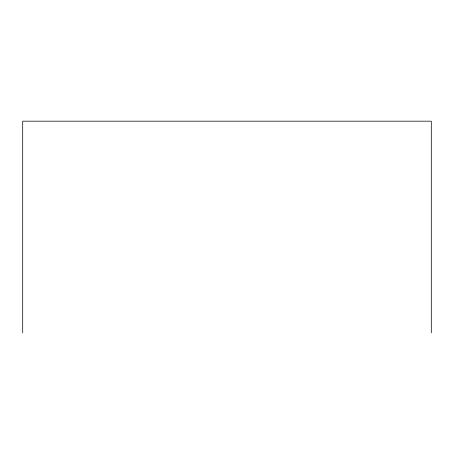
<?xml version="1.0" encoding="UTF-8"?>
<svg xmlns="http://www.w3.org/2000/svg" width="454" height="454" viewBox="0 0 454 454"><rect width="100%" height="100%" fill="white"/><g stroke="black" fill="none" stroke-linecap="round" stroke-linejoin="round"><path stroke-width="0.68" d="M431.3 332.816L431.3 121.184L22.7 121.184L22.7 332.816"/></g></svg>
